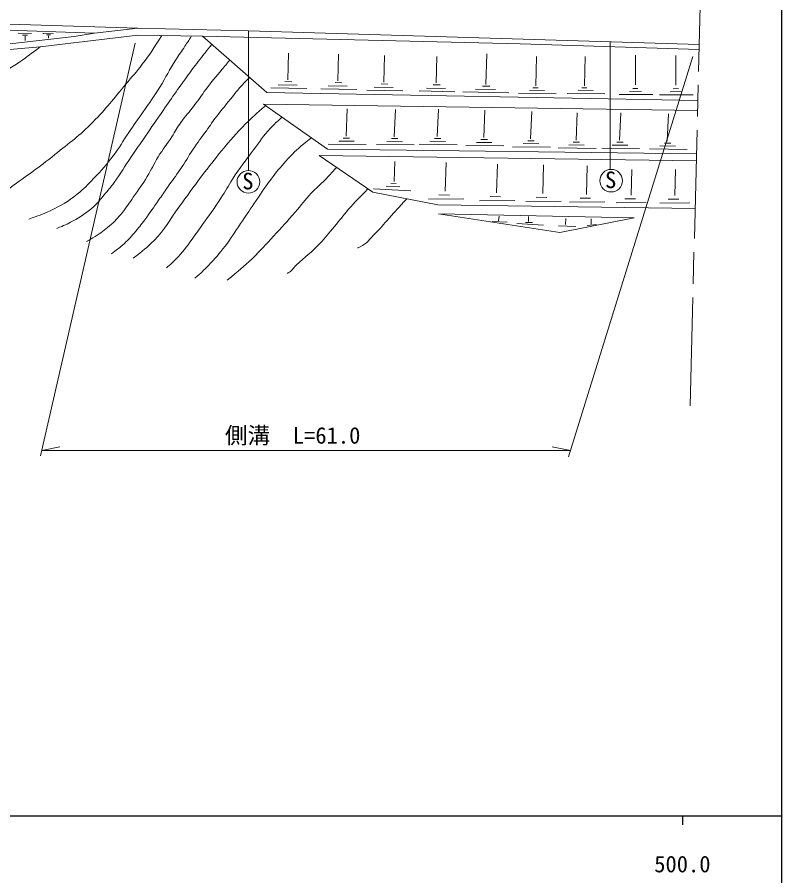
# Model space of a CAD drawing. Units: millimetres, scale not verified. Extents: x 40000 to 680000, y 20000 to 380000.
# Drawn here: x 494425 to 579000, y 198357 to 293307 of the extents above; entities that cross this region are included whole.
import ezdxf
from ezdxf.enums import TextEntityAlignment as Align

# ---------------------------------------------------------------- set-up
doc = ezdxf.new("R2010")
doc.units = ezdxf.units.MM
doc.header["$LTSCALE"] = 1000
doc.linetypes.add('CHAIN', pattern=[18.5, 12, -1.5, 3.5, -1.5])
for name, color, linetype, lineweight in [('M-BGD', 7, 'Continuous', 13), ('M-BGD-EXST', 7, 'Continuous', 13), ('M-BMK', 2, 'CHAIN', 13), ('M-STR-HTXT', 7, 'Continuous', 13), ('M-TTL-BAND', 7, 'Continuous', 25)]:
    doc.layers.add(name, color=color, linetype=linetype, lineweight=lineweight)
doc.styles.add('ＭＳ ゴシック', font='')
doc.styles.get('ＭＳ ゴシック').set_extended_font_data('MS Gothic')

msp = doc.modelspace()

# ---------------------------------------------------------------- linework, layer by layer
at = {"layer": 'M-BGD'}
for p, q in [((490765, 292621), (507765, 292077)), ((502960, 291550), (491861, 291912)), ((494520, 291555), (496017, 291518)), ((500724, 291177), (502960, 291550)), ((507765, 292077), (502960, 291550)), ((507765, 292077), (520005, 291812)), ((520005, 291812), (569864, 290283)), ((489663, 289926), (500724, 291177)), ((495011, 291323), (495553, 291328)), ((495326, 291198), (495317, 290721)), ((496967, 290020), (507754, 291327)), ((497282, 291485), (497370, 291485)), ((497370, 291485), (498435, 291476)), ((497661, 291346), (498125, 291337)), ((497888, 291249), (497902, 290976)), ((507754, 291327), (514907, 291210)), ((514907, 291210), (522037, 284995)), ((550059, 290372), (514907, 291210)), ((488994, 289322), (496967, 290020)), ((569850, 289733), (550059, 290372)), ((524360, 286383), (524434, 289324)), ((529904, 286270), (529978, 289211)), ((534997, 286120), (535070, 289061)), ((540761, 286032), (540835, 288974)), ((546271, 285879), (546365, 289256)), ((551778, 285708), (551851, 288971)), ((557167, 285708), (557240, 288971)), ((562822, 285812), (562822, 289111)), ((567294, 285781), (567294, 289080)), ((523290, 285813), (525385, 285781)), ((524040, 286188), (524798, 286174)), ((529585, 286075), (530342, 286061)), ((534677, 285926), (535434, 285912)), ((540441, 285838), (541199, 285824)), ((522037, 284995), (569707, 284088)), ((522477, 285500), (526448, 285406)), ((528021, 285387), (531993, 285293)), ((528834, 285700), (530929, 285668)), ((533113, 285238), (537085, 285144)), ((533926, 285550), (536022, 285519)), ((538878, 285150), (542849, 285056)), ((539691, 285463), (541786, 285431)), ((543717, 285034), (548794, 284940)), ((545135, 285347), (547324, 285316)), ((545875, 285691), (546709, 285670)), ((549880, 284884), (554040, 284832)), ((551100, 285228), (552758, 285187)), ((551475, 285499), (552049, 285510)), ((555270, 284884), (559429, 284832)), ((556489, 285228), (558147, 285187)), ((556865, 285499), (557438, 285510)), ((562165, 285093), (563479, 285109)), ((562525, 285421), (563088, 285437)), ((566637, 285062), (567951, 285077)), ((566997, 285390), (567560, 285406)), ((561008, 284749), (564730, 284749)), ((565480, 284718), (569202, 284718)), ((521656, 283677), (528758, 278725)), ((521656, 283677), (569679, 282977)), ((530803, 280149), (530939, 283172)), ((536140, 280091), (536276, 283114)), ((540883, 280123), (541019, 283146)), ((546033, 279998), (546169, 283021)), ((551204, 279863), (551339, 282886)), ((556239, 279717), (556374, 282740)), ((561055, 279713), (561190, 282736)), ((566329, 279609), (566465, 282632)), ((528823, 279273), (533013, 279232)), ((529990, 279607), (531710, 279586)), ((530491, 279930), (531200, 279930)), ((534160, 279216), (538350, 279174)), ((535327, 279549), (537047, 279529)), ((535827, 279873), (536536, 279873)), ((538903, 279247), (543093, 279205)), ((540070, 279581), (541790, 279560)), ((540570, 279904), (541279, 279904)), ((545220, 279456), (546940, 279435)), ((545720, 279779), (546429, 279779)), ((550391, 279321), (552111, 279300)), ((550891, 279644), (551600, 279644)), ((555426, 279175), (557146, 279154)), ((555926, 279498), (556635, 279498)), ((560242, 279171), (561962, 279150)), ((560742, 279494), (561451, 279494)), ((566017, 279390), (566726, 279390)), ((528758, 278725), (569559, 278203)), ((544053, 279122), (548243, 279081)), ((549223, 278987), (553414, 278945)), ((554258, 278841), (558449, 278800)), ((559074, 278838), (563265, 278796)), ((564349, 278734), (568539, 278692)), ((565516, 279067), (567236, 279046)), ((527835, 277995), (533746, 273957)), ((527835, 277995), (569540, 277429)), ((536138, 275133), (536179, 277364)), ((541781, 274057), (541875, 277244)), ((547442, 273869), (547535, 277056)), ((552555, 273791), (552648, 276978)), ((557386, 273696), (557479, 276883)), ((562338, 273623), (562421, 276479)), ((567155, 273596), (567238, 276452)), ((535241, 274602), (536742, 274539)), ((535752, 274946), (536336, 274925)), ((533746, 273957), (540954, 272565)), ((533823, 274320), (537962, 274122)), ((541073, 273661), (542240, 273640)), ((546733, 273473), (547900, 273452)), ((539917, 273200), (543826, 273237)), ((540954, 272565), (569407, 272150)), ((545577, 273012), (549486, 273049)), ((550690, 272934), (554599, 272971)), ((551846, 273395), (553013, 273374)), ((555522, 272839), (559431, 272876)), ((556678, 273299), (557845, 273279)), ((560691, 272768), (564006, 272799)), ((561629, 273227), (562797, 273206)), ((565508, 272741), (568822, 272772)), ((566446, 273200), (567613, 273179)), ((541020, 271561), (562661, 271107)), ((554452, 269497), (541020, 271561)), ((546969, 270728), (548632, 270622)), ((547669, 270789), (547720, 271312)), ((550666, 270613), (551426, 270589)), ((550967, 270719), (550981, 271261)), ((562661, 271107), (554452, 269497)), ((555070, 270390), (555093, 271048)), ((557918, 270430), (557904, 271009)), ((549707, 270497), (552640, 270311)), ((554296, 270247), (556214, 270145)), ((557455, 270272), (558502, 270392))]:
    msp.add_line(p, q, dxfattribs=at)
for points, knots in [([(490291, 271964), (491925, 273159), (492337, 273462), (493645, 274427), (495584, 275857), (496716, 276599), (498594, 278109), (500274, 279462), (501282, 280157), (502792, 281698), (504314, 283252), (505049, 284233), (506451, 285896), (507168, 286748), (507582, 287216), (508257, 288101), (509168, 289295), (509436, 289746), (510414, 291284)], [0, 0, 0, 0, 1, 1, 1, 2, 2, 2, 3, 3, 3, 4, 4, 4, 5, 5, 5, 6, 6, 6, 6]), ([(495707, 270985), (496820, 271350), (497171, 271488), (498068, 271908), (499311, 272490), (499996, 272882), (501070, 273737), (501834, 274345), (502214, 274746), (502884, 275457), (503769, 276396), (504265, 276928), (505042, 277959), (505773, 278930), (506076, 279550), (506762, 280554), (507372, 281449), (507742, 281930), (508357, 282822), (509088, 283883), (509522, 284463), (510202, 285558), (510927, 286728), (511231, 287445), (511968, 288607), (512345, 289201), (512601, 289504), (512985, 290092), (513272, 290533), (513364, 290678), (513705, 291230)], [0, 0, 0, 0, 1, 1, 1, 2, 2, 2, 3, 3, 3, 4, 4, 4, 5, 5, 5, 6, 6, 6, 7, 7, 7, 8, 8, 8, 9, 9, 9, 10, 10, 10, 10]), ([(480217, 276440), (481116, 276843), (481397, 276983), (482109, 277410), (483023, 277957), (483481, 278353), (484298, 279036), (485313, 279883), (485809, 280441), (486753, 281366), (487635, 282230), (488133, 282712), (488973, 283617), (489551, 284239), (489794, 284661), (490396, 285259), (490929, 285787), (491268, 286042), (491866, 286494), (492935, 287303), (493630, 287617), (494727, 288386), (495614, 289008), (495902, 289219), (496967, 290020)], [0, 0, 0, 0, 1, 1, 1, 2, 2, 2, 3, 3, 3, 4, 4, 4, 5, 5, 5, 6, 6, 6, 7, 7, 7, 8, 8, 8, 8]), ([(498828, 269956), (499648, 270284), (499902, 270405), (500558, 270759), (501520, 271277), (502049, 271614), (502862, 272343), (503377, 272805), (503601, 273130), (504050, 273656), (504492, 274174), (504745, 274461), (505145, 275012), (505926, 276088), (506288, 276744), (507032, 277847), (507529, 278585), (507820, 278990), (508324, 279723), (509115, 280875), (509550, 281526), (510347, 282673), (511503, 284339), (512147, 285275), (513338, 286916), (513832, 287596), (514118, 287971), (514631, 288636), (515138, 289293), (515305, 289501), (515949, 290302)], [0, 0, 0, 0, 1, 1, 1, 2, 2, 2, 3, 3, 3, 4, 4, 4, 5, 5, 5, 6, 6, 6, 7, 7, 7, 8, 8, 8, 9, 9, 9, 10, 10, 10, 10]), ([(502097, 268491), (502554, 268744), (502682, 268824), (503046, 269054), (503698, 269467), (504053, 269721), (504641, 270222), (505239, 270732), (505522, 271079), (506027, 271681), (506560, 272316), (506794, 272721), (507268, 273401), (507884, 274286), (508250, 274769), (508810, 275691), (509314, 276520), (509515, 277031), (510019, 277859), (510568, 278760), (510966, 279206), (511541, 280090), (511935, 280694), (512110, 281061), (512521, 281654), (513056, 282424), (513446, 282787), (514008, 283537), (514523, 284223), (514778, 284632), (515294, 285316), (515969, 286210), (516372, 286691), (517094, 287547), (517428, 287942), (517535, 288071), (517955, 288553)], [0, 0, 0, 0, 1, 1, 1, 2, 2, 2, 3, 3, 3, 4, 4, 4, 5, 5, 5, 6, 6, 6, 7, 7, 7, 8, 8, 8, 9, 9, 9, 10, 10, 10, 11, 11, 11, 12, 12, 12, 12]), ([(504854, 267147), (505448, 267573), (505626, 267709), (506084, 268113), (506637, 268600), (506915, 268910), (507397, 269468), (507865, 270009), (508111, 270326), (508537, 270900), (509159, 271736), (509474, 272229), (510073, 273082), (510456, 273627), (510669, 273934), (511053, 274478), (511604, 275259), (511935, 275681), (512470, 276473), (513046, 277325), (513305, 277845), (513881, 278697), (514435, 279515), (514780, 279950), (515354, 280754), (515806, 281386), (516037, 281755), (516508, 282373), (516983, 282996), (517276, 283324), (517773, 283930), (518451, 284757), (518777, 285270), (519524, 286035), (519761, 286278), (519842, 286367), (520143, 286646)], [0, 0, 0, 0, 1, 1, 1, 2, 2, 2, 3, 3, 3, 4, 4, 4, 5, 5, 5, 6, 6, 6, 7, 7, 7, 8, 8, 8, 9, 9, 9, 10, 10, 10, 11, 11, 11, 12, 12, 12, 12]), ([(507260, 266658), (508379, 267476), (508739, 267789), (509582, 268628), (510844, 269885), (511243, 270855), (512303, 272287), (513304, 273641), (513841, 274417), (514859, 275758), (515704, 276870), (516172, 277498), (517064, 278573), (518046, 279756), (518599, 280422), (519691, 281504), (520517, 282323), (520817, 282599), (521884, 283519)], [0, 0, 0, 0, 1, 1, 1, 2, 2, 2, 3, 3, 3, 4, 4, 4, 5, 5, 5, 6, 6, 6, 6]), ([(510929, 265574), (511435, 265998), (511580, 266143), (511972, 266534), (512765, 267325), (513109, 267863), (513775, 268764), (514237, 269389), (514474, 269755), (514922, 270390), (515720, 271526), (516215, 272130), (516965, 273299), (517485, 274109), (517720, 274599), (518247, 275404), (519098, 276705), (519652, 277380), (520582, 278626), (521285, 279568), (521605, 280162), (522417, 281013), (522898, 281518), (523082, 281702), (523713, 282243)], [0, 0, 0, 0, 1, 1, 1, 2, 2, 2, 3, 3, 3, 4, 4, 4, 5, 5, 5, 6, 6, 6, 7, 7, 7, 8, 8, 8, 8]), ([(514084, 264434), (514807, 265076), (515010, 265271), (515569, 265842), (516348, 266637), (516748, 267120), (517430, 267999), (518151, 268930), (518472, 269512), (519134, 270486), (519711, 271333), (520026, 271813), (520604, 272659), (521342, 273739), (521726, 274365), (522512, 275411), (523116, 276216), (523482, 276647), (524153, 277397), (524868, 278195), (525287, 278636), (526124, 279304), (526455, 279569), (526572, 279667), (526990, 279957)], [0, 0, 0, 0, 1, 1, 1, 2, 2, 2, 3, 3, 3, 4, 4, 4, 5, 5, 5, 6, 6, 6, 7, 7, 7, 8, 8, 8, 8]), ([(517653, 264223), (519008, 265325), (519404, 265641), (520444, 266639), (521402, 267559), (521887, 268126), (522789, 269102), (523736, 270126), (524264, 270702), (525182, 271752), (525883, 272555), (526205, 273067), (526941, 273840), (527508, 274435), (527894, 274701), (528465, 275294), (528978, 275826), (529145, 276016), (529730, 276700)], [0, 0, 0, 0, 1, 1, 1, 2, 2, 2, 3, 3, 3, 4, 4, 4, 5, 5, 5, 6, 6, 6, 6]), ([(524302, 264996), (524340, 265007), (524353, 265016), (524385, 265031), (524824, 265229), (524928, 265551), (525282, 265878), (526302, 266825), (526954, 267274), (527909, 268286), (528571, 268989), (528897, 269424), (529519, 270163), (530125, 270883), (530433, 271314), (531051, 272024), (531862, 272953), (532166, 273244), (533228, 274310)], [0, 0, 0, 0, 1, 1, 1, 2, 2, 2, 3, 3, 3, 4, 4, 4, 5, 5, 5, 6, 6, 6, 6]), ([(532052, 267786), (532195, 267826), (532245, 267857), (532365, 267911), (533131, 268255), (533367, 268756), (533975, 269334), (534643, 269969), (534936, 270403), (535555, 271085), (536316, 271926), (536558, 272188), (537513, 273230)], [0, 0, 0, 0, 1, 1, 1, 2, 2, 2, 3, 3, 3, 4, 4, 4, 4])]:
    msp.add_open_spline(points, degree=3, knots=knots, dxfattribs=at)
at = {"layer": 'M-BGD-EXST'}
for p, q in [((520005, 291812), (520005, 276357)), ((560025, 276472), (560025, 290585))]:
    msp.add_line(p, q, dxfattribs=at)
for centre in [(519998, 275090), (560126, 275226)]:
    msp.add_circle(centre, 1250, dxfattribs=at)
at = {"layer": 'M-BMK'}
msp.add_line((568856, 250321), (569970, 294493), dxfattribs=at)
at = {"layer": 'M-STR-HTXT'}
for p, q in [((497017, 244788), (507468, 290439)), ((555389, 244675), (569140, 288970)), ((497155, 245392), (499155, 245792)), ((497155, 245392), (555612, 245392)), ((555612, 245392), (553612, 245792))]:
    msp.add_line(p, q, dxfattribs=at)
at = {"layer": 'M-TTL-BAND'}
for p, q in [((579000, 20000), (579000, 370000)), ((40000, 205000), (579000, 205000)), ((568000, 205000), (568000, 204000))]:
    msp.add_line(p, q, dxfattribs=at)

# ---------------------------------------------------------------- texts
at = {"layer": 'M-BGD-EXST', "style": 'ＭＳ ゴシック'}
for p in [(519319, 273716), (559447, 273853)]:
    msp.add_text('S', height=1833, dxfattribs=at).set_placement(p, align=Align.BOTTOM_LEFT)
at = {"layer": 'M-STR-HTXT', "style": 'ＭＳ ゴシック'}
msp.add_text('側溝\u3000L=61.0', height=1833, dxfattribs=at).set_placement((517407, 245596), align=Align.BOTTOM_LEFT)
at = {"layer": 'M-TTL-BAND', "style": 'ＭＳ ゴシック'}
msp.add_text('500.0', height=1833, dxfattribs=at).set_placement((568000, 198195), align=Align.BOTTOM_CENTER)

doc.saveas('drawing.dxf')
